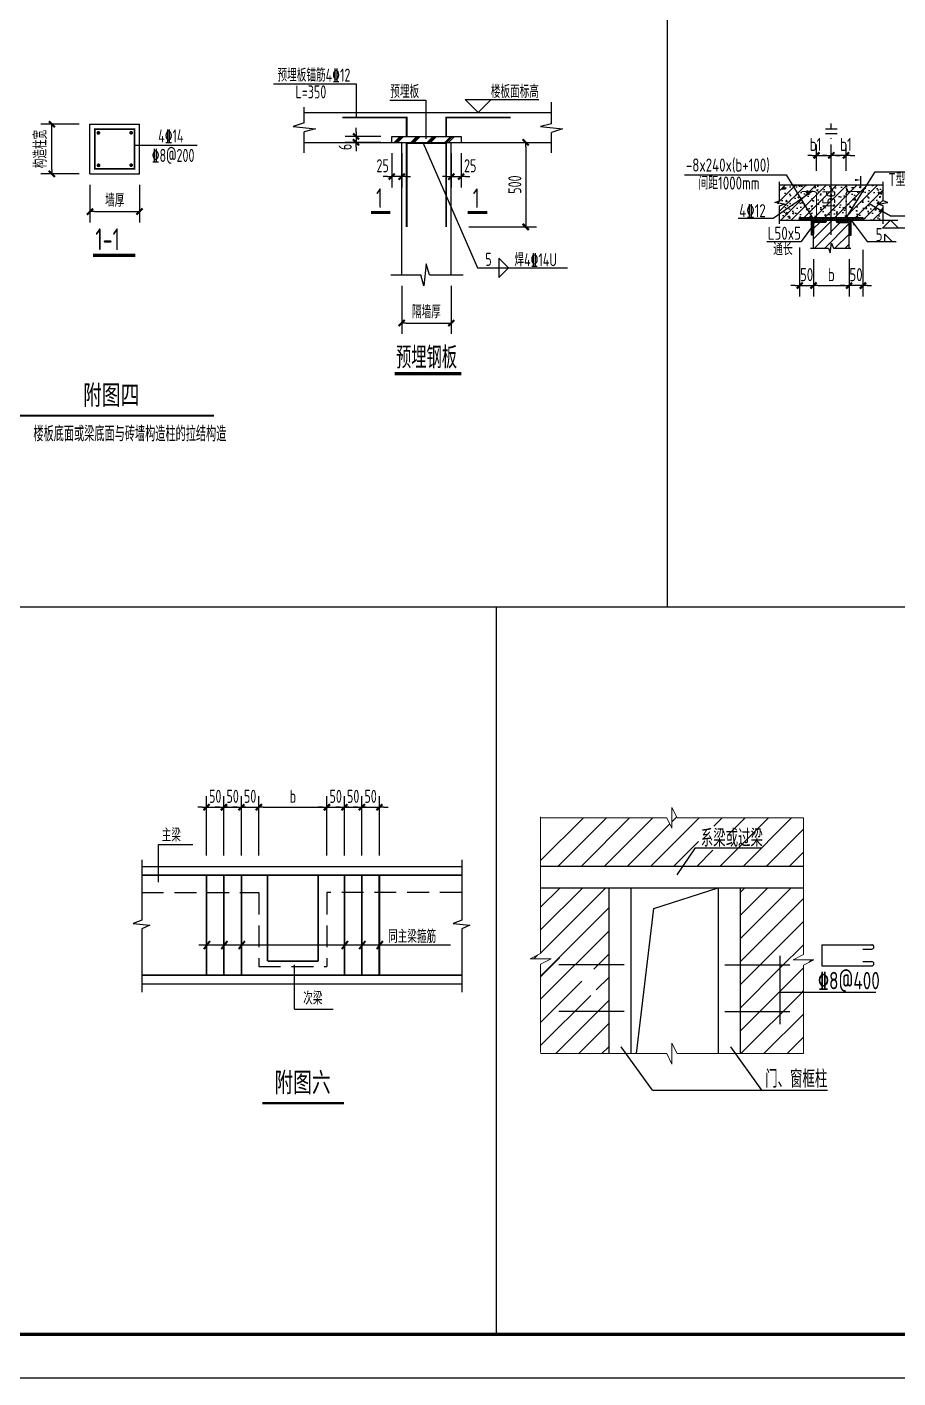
# Model space of a CAD drawing. Extents: x -138012 to 2129925, y -311560 to 0.
# Drawn here: x -47977 to -28015, y -247314 to -216342 of the extents above; entities that cross this region are included whole.
import ezdxf
from ezdxf.enums import TextEntityAlignment as Align

# ---------------------------------------------------------------- set-up
doc = ezdxf.new("R2010")
doc.units = 0
doc.header["$LTSCALE"] = 1000
doc.header["$MEASUREMENT"] = 0
doc.linetypes.add('DASHED', pattern=[0.75, 0.5, -0.25])
doc.linetypes.add('DOTE', pattern=[2.42, 2, -0.2, 0.02, -0.2])
doc.layers.get('0').update_dxf_attribs({"linetype": 'CONTINUOUS'})
doc.layers.get('Defpoints').update_dxf_attribs({"linetype": 'CONTINUOUS'})
for name, color, linetype in [('1', 4, 'CONTINUOUS'), ('BEAM_DE', 7, 'CONTINUOUS'), ('DIM', 3, 'CONTINUOUS'), ('DOTE', 253, 'DOTE'), ('GJ', 4, 'CONTINUOUS'), ('HATCH', 200, 'CONTINUOUS'), ('PUB_DIM', 3, 'CONTINUOUS'), ('PUB_TEXT', 7, 'CONTINUOUS'), ('REIN', 1, 'CONTINUOUS'), ('STEEL', 6, 'CONTINUOUS'), ('TEXT', 7, 'CONTINUOUS'), ('THICK', 6, 'CONTINUOUS'), ('尺寸标注', 7, 'CONTINUOUS'), ('柱', 2, 'CONTINUOUS')]:
    doc.layers.add(name, color=color, linetype=linetype)
doc.layers.add('100', color=253, linetype='CONTINUOUS', lineweight=18)
doc.styles.add('tss', font='tssdeng.shx', dxfattribs={"width": 0.75, "bigfont": 'tssdchn.shx'})
doc.styles.add('TSSD_Dimension', font='tssdeng.shx', dxfattribs={"width": 0.7, "bigfont": 'hztxt.shx'})
doc.styles.add('TSSD_Label', font='Tssdeng.shx', dxfattribs={"width": 0.7, "bigfont": 'hztxt.shx'})
doc.styles.add('TSSD_REIN', font='tssdeng.shx', dxfattribs={"width": 0.7, "bigfont": 'tssdchn.shx'})
doc.styles.add('黑体', font='simhei.ttf')
doc.dimstyles.new('TSSD_100_100', dxfattribs={"dimtxt": 300, "dimasz": 100, "dimexe": 250, "dimexo": 250, "dimgap": 100, "dimtad": 1, "dimdec": 0, "dimzin": 0, "dimdsep": 46, "dimtxsty": 'TSSD_Dimension', "dimblk": '_TSDBK', "dimcen": 0, "dimclrt": 7, "dimadec": 0, "dimazin": 0, "dimtfac": 1, "dimtdec": 0, "dimtix": 1, "dimtmove": 2, "dimatfit": 3, "dimldrblk": '_TSDBK', "dimfxl": 0, "dimtolj": 1, "dimtzin": 0, "dimarcsym": 0})
pattern_1 = [(45, (-110557.02, -247570.4), (-117.3882, 117.3882), [])]
pattern_2 = [(45, (-110557.023, -247570.4), (-6.7378437, 20.2135312), [0, -19.0575])]

# ---------------------------------------------------------------- blocks, each defined once
blk = doc.blocks.new('_TSDBK')
blk.add_line((-1, 0), (0, 0))
at = {"const_width": 0.5}
blk.add_lwpolyline([(-0.7, -0.7), (0.7, 0.7)], dxfattribs=at)
blk = doc.blocks.new('*D409')
at = {"layer": 'Defpoints', "color": 0, "ltscale": 0.3}
for p in [(-29543, -219284), (-29543, -219891), (-29204, -219891)]:
    blk.add_point(p, dxfattribs=at)
at = {"layer": 'DIM', "color": 0, "lineweight": -2, "ltscale": 0.3}
for p, q in [((-29643, -219284), (-29743, -219284)), ((-29543, -219641), (-29543, -219034)), ((-29204, -219284), (-29543, -219284)), ((-29204, -219641), (-29204, -219034)), ((-29104, -219284), (-29004, -219284))]:
    blk.add_line(p, q, dxfattribs=at)
at = {"layer": 'DIM', "color": 0, "lineweight": -2, "ltscale": 0.3, "xscale": 100, "yscale": 100, "zscale": 100}
blk.add_blockref('_TSDBK', (-29543, -219284), dxfattribs=at)
at = {"layer": 'DIM', "color": 0, "lineweight": -2, "ltscale": 0.3, "xscale": 100, "yscale": 100, "zscale": 100, "rotation": 180}
blk.add_blockref('_TSDBK', (-29204, -219284), dxfattribs=at)
at = {"layer": 'DIM', "color": 7, "ltscale": 0.3, "insert": (-29207, -219034), "char_height": 300, "attachment_point": 5, "style": 'tss'}
blk.add_mtext('\\A1;b1', dxfattribs=at)
blk = doc.blocks.new('*D410')
at = {"layer": 'Defpoints', "color": 0, "ltscale": 0.3}
for p in [(-29543, -219284), (-29882, -219891), (-29543, -219891)]:
    blk.add_point(p, dxfattribs=at)
at = {"layer": 'DIM', "color": 0, "lineweight": -2, "ltscale": 0.3}
for p, q in [((-29982, -219284), (-30082, -219284)), ((-29882, -219641), (-29882, -219034)), ((-29882, -219284), (-29543, -219284)), ((-29543, -219641), (-29543, -219034)), ((-29443, -219284), (-29343, -219284))]:
    blk.add_line(p, q, dxfattribs=at)
at = {"layer": 'DIM', "color": 0, "lineweight": -2, "ltscale": 0.3, "xscale": 100, "yscale": 100, "zscale": 100}
blk.add_blockref('_TSDBK', (-29882, -219284), dxfattribs=at)
at = {"layer": 'DIM', "color": 0, "lineweight": -2, "ltscale": 0.3, "xscale": 100, "yscale": 100, "zscale": 100, "rotation": 180}
blk.add_blockref('_TSDBK', (-29543, -219284), dxfattribs=at)
at = {"layer": 'DIM', "color": 7, "ltscale": 0.3, "insert": (-29903, -219034), "char_height": 300, "attachment_point": 5, "style": 'tss'}
blk.add_mtext('\\A1;b1', dxfattribs=at)
blk = doc.blocks.new('*D411')
at = {"layer": 'Defpoints', "color": 0, "ltscale": 0.3}
for p in [(-30268, -221145), (-29950, -221411), (-29950, -222269)]:
    blk.add_point(p, dxfattribs=at)
at = {"layer": 'DIM', "color": 0, "lineweight": -2, "ltscale": 0.3}
for p, q in [((-30268, -221395), (-30268, -222519)), ((-29950, -221661), (-29950, -222519)), ((-30368, -222269), (-30468, -222269)), ((-30268, -222269), (-29950, -222269)), ((-29850, -222269), (-29750, -222269))]:
    blk.add_line(p, q, dxfattribs=at)
at = {"layer": 'DIM', "color": 0, "lineweight": -2, "ltscale": 0.3, "xscale": 100, "yscale": 100, "zscale": 100}
blk.add_blockref('_TSDBK', (-30268, -222269), dxfattribs=at)
at = {"layer": 'DIM', "color": 0, "lineweight": -2, "ltscale": 0.3, "xscale": 100, "yscale": 100, "zscale": 100, "rotation": 180}
blk.add_blockref('_TSDBK', (-29950, -222269), dxfattribs=at)
at = {"layer": 'DIM', "color": 7, "ltscale": 0.3, "insert": (-30109, -222019), "char_height": 300, "attachment_point": 5, "style": 'tss'}
blk.add_mtext('\\A1;50', dxfattribs=at)
blk = doc.blocks.new('*D412')
at = {"layer": 'Defpoints', "color": 0, "ltscale": 0.3}
for p in [(-29950, -221411), (-29136, -221411), (-29136, -222269)]:
    blk.add_point(p, dxfattribs=at)
at = {"layer": 'DIM', "color": 0, "lineweight": -2, "ltscale": 0.3}
for p, q in [((-29950, -221661), (-29950, -222519)), ((-29136, -221661), (-29136, -222519)), ((-29850, -222269), (-29236, -222269))]:
    blk.add_line(p, q, dxfattribs=at)
at = {"layer": 'DIM', "color": 0, "lineweight": -2, "ltscale": 0.3, "xscale": 100, "yscale": 100, "zscale": 100, "rotation": 180}
blk.add_blockref('_TSDBK', (-29950, -222269), dxfattribs=at)
at = {"layer": 'DIM', "color": 0, "lineweight": -2, "ltscale": 0.3, "xscale": 100, "yscale": 100, "zscale": 100}
blk.add_blockref('_TSDBK', (-29136, -222269), dxfattribs=at)
at = {"layer": 'DIM', "color": 7, "ltscale": 0.3, "insert": (-29543, -222019), "char_height": 300, "attachment_point": 5, "style": 'tss'}
blk.add_mtext('\\A1;b', dxfattribs=at)
blk = doc.blocks.new('*D413')
at = {"layer": 'Defpoints', "color": 0, "ltscale": 0.3}
for p in [(-29136, -221411), (-28818, -221197), (-29136, -222269)]:
    blk.add_point(p, dxfattribs=at)
at = {"layer": 'DIM', "color": 0, "lineweight": -2, "ltscale": 0.3}
for p, q in [((-28818, -221447), (-28818, -222519)), ((-29136, -221661), (-29136, -222519)), ((-29236, -222269), (-29336, -222269)), ((-28818, -222269), (-29136, -222269)), ((-28718, -222269), (-28618, -222269))]:
    blk.add_line(p, q, dxfattribs=at)
at = {"layer": 'DIM', "color": 0, "lineweight": -2, "ltscale": 0.3, "xscale": 100, "yscale": 100, "zscale": 100}
blk.add_blockref('_TSDBK', (-29136, -222269), dxfattribs=at)
at = {"layer": 'DIM', "color": 0, "lineweight": -2, "ltscale": 0.3, "xscale": 100, "yscale": 100, "zscale": 100, "rotation": 180}
blk.add_blockref('_TSDBK', (-28818, -222269), dxfattribs=at)
at = {"layer": 'DIM', "color": 7, "ltscale": 0.3, "insert": (-28977, -222019), "char_height": 300, "attachment_point": 5, "style": 'tss'}
blk.add_mtext('\\A1;50', dxfattribs=at)
blk = doc.blocks.new('*D420')
at = {"layer": 'Defpoints', "color": 0, "ltscale": 0.3}
for p in [(-47407, -218571), (-46534, -218571), (-46534, -219707)]:
    blk.add_point(p, dxfattribs=at)
at = {"layer": 'DIM', "color": 0, "lineweight": -2, "ltscale": 0.3}
for p, q in [((-46784, -218571), (-47657, -218571)), ((-47407, -219607), (-47407, -218671)), ((-46784, -219707), (-47657, -219707))]:
    blk.add_line(p, q, dxfattribs=at)
at = {"layer": 'DIM', "color": 0, "lineweight": -2, "ltscale": 0.3, "xscale": 100, "yscale": 100, "zscale": 100}
for p, rotation in [((-47407, -218571), 90), ((-47407, -219707), 270)]:
    blk.add_blockref('_TSDBK', p, dxfattribs=dict(at, rotation=rotation))
at = {"layer": 'DIM', "color": 7, "ltscale": 0.3, "insert": (-47674, -219139), "char_height": 300, "attachment_point": 5, "rotation": 90, "style": 'TSSD_Dimension'}
blk.add_mtext('\\A1;构造柱宽', dxfattribs=at)
blk = doc.blocks.new('*D421')
at = {"layer": 'Defpoints', "color": 0, "ltscale": 0.3}
for p in [(-46534, -219707), (-45399, -219707), (-45399, -220573)]:
    blk.add_point(p, dxfattribs=at)
at = {"layer": 'DIM', "color": 0, "lineweight": -2, "ltscale": 0.3}
for p, q in [((-46534, -219957), (-46534, -220823)), ((-45399, -219957), (-45399, -220823)), ((-46434, -220573), (-45499, -220573))]:
    blk.add_line(p, q, dxfattribs=at)
at = {"layer": 'DIM', "color": 0, "lineweight": -2, "ltscale": 0.3, "xscale": 100, "yscale": 100, "zscale": 100, "rotation": 180}
blk.add_blockref('_TSDBK', (-46534, -220573), dxfattribs=at)
at = {"layer": 'DIM', "color": 0, "lineweight": -2, "ltscale": 0.3, "xscale": 100, "yscale": 100, "zscale": 100}
blk.add_blockref('_TSDBK', (-45399, -220573), dxfattribs=at)
at = {"layer": 'DIM', "color": 7, "ltscale": 0.3, "insert": (-45967, -220314), "char_height": 300, "attachment_point": 5, "style": 'TSSD_Dimension'}
blk.add_mtext('\\A1;墙厚', dxfattribs=at)
blk = doc.blocks.new('*D422')
at = {"layer": 'Defpoints', "color": 0, "ltscale": 0.3}
for p in [(-39617, -218850), (-40435, -218986), (-39617, -218986)]:
    blk.add_point(p, dxfattribs=at)
at = {"layer": 'DIM', "color": 0, "lineweight": -2, "ltscale": 0.3}
for p, q in [((-40435, -218750), (-40435, -218650)), ((-39867, -218850), (-40685, -218850)), ((-40435, -218850), (-40435, -218986)), ((-39867, -218986), (-40685, -218986)), ((-40435, -219086), (-40435, -219186))]:
    blk.add_line(p, q, dxfattribs=at)
at = {"layer": 'DIM', "color": 0, "lineweight": -2, "ltscale": 0.3, "xscale": 100, "yscale": 100, "zscale": 100}
for p, rotation in [((-40435, -218850), 270), ((-40435, -218986), 90)]:
    blk.add_blockref('_TSDBK', p, dxfattribs=dict(at, rotation=rotation))
at = {"layer": 'DIM', "color": 7, "ltscale": 0.3, "insert": (-40685, -219090), "char_height": 300, "attachment_point": 5, "rotation": 90, "style": 'TSSD_Dimension'}
blk.add_mtext('\\A1;6', dxfattribs=at)
blk = doc.blocks.new('*D423')
at = {"layer": 'Defpoints', "color": 0, "ltscale": 0.3}
for p in [(-39617, -218986), (-39390, -218986), (-39617, -219772)]:
    blk.add_point(p, dxfattribs=at)
at = {"layer": 'DIM', "color": 0, "lineweight": -2, "ltscale": 0.3}
for p, q in [((-39617, -219236), (-39617, -220022)), ((-39390, -219236), (-39390, -220022)), ((-39717, -219772), (-39817, -219772)), ((-39390, -219772), (-39617, -219772)), ((-39290, -219772), (-39190, -219772))]:
    blk.add_line(p, q, dxfattribs=at)
at = {"layer": 'DIM', "color": 0, "lineweight": -2, "ltscale": 0.3, "xscale": 100, "yscale": 100, "zscale": 100}
blk.add_blockref('_TSDBK', (-39617, -219772), dxfattribs=at)
at = {"layer": 'DIM', "color": 0, "lineweight": -2, "ltscale": 0.3, "xscale": 100, "yscale": 100, "zscale": 100, "rotation": 180}
blk.add_blockref('_TSDBK', (-39390, -219772), dxfattribs=at)
at = {"layer": 'DIM', "color": 7, "ltscale": 0.3, "insert": (-39826, -219522), "char_height": 300, "attachment_point": 5, "style": 'TSSD_Dimension'}
blk.add_mtext('\\A1;25', dxfattribs=at)
blk = doc.blocks.new('*D424')
at = {"layer": 'Defpoints', "color": 0, "ltscale": 0.3}
for p in [(-38254, -218986), (-38027, -218986), (-38027, -219772)]:
    blk.add_point(p, dxfattribs=at)
at = {"layer": 'DIM', "color": 0, "lineweight": -2, "ltscale": 0.3}
for p, q in [((-38254, -219236), (-38254, -220022)), ((-38027, -219236), (-38027, -220022)), ((-38354, -219772), (-38454, -219772)), ((-38254, -219772), (-38027, -219772)), ((-37927, -219772), (-37827, -219772))]:
    blk.add_line(p, q, dxfattribs=at)
at = {"layer": 'DIM', "color": 0, "lineweight": -2, "ltscale": 0.3, "xscale": 100, "yscale": 100, "zscale": 100}
blk.add_blockref('_TSDBK', (-38254, -219772), dxfattribs=at)
at = {"layer": 'DIM', "color": 0, "lineweight": -2, "ltscale": 0.3, "xscale": 100, "yscale": 100, "zscale": 100, "rotation": 180}
blk.add_blockref('_TSDBK', (-38027, -219772), dxfattribs=at)
at = {"layer": 'DIM', "color": 7, "ltscale": 0.3, "insert": (-37819, -219522), "char_height": 300, "attachment_point": 5, "style": 'TSSD_Dimension'}
blk.add_mtext('\\A1;25', dxfattribs=at)
blk = doc.blocks.new('*D425')
at = {"layer": 'Defpoints', "color": 0, "ltscale": 0.3}
for p in [(-37983, -218986), (-38097, -220924), (-36547, -220924)]:
    blk.add_point(p, dxfattribs=at)
at = {"layer": 'DIM', "color": 0, "lineweight": -2, "ltscale": 0.3}
for p, q in [((-37733, -218986), (-36297, -218986)), ((-36547, -219086), (-36547, -220824)), ((-37847, -220924), (-36297, -220924))]:
    blk.add_line(p, q, dxfattribs=at)
at = {"layer": 'DIM', "color": 0, "lineweight": -2, "ltscale": 0.3, "xscale": 100, "yscale": 100, "zscale": 100}
for p, rotation in [((-36547, -218986), 90), ((-36547, -220924), 270)]:
    blk.add_blockref('_TSDBK', p, dxfattribs=dict(at, rotation=rotation))
at = {"layer": 'DIM', "color": 7, "ltscale": 0.3, "insert": (-36797, -219955), "char_height": 300, "attachment_point": 5, "rotation": 90, "style": 'TSSD_Dimension'}
blk.add_mtext('\\A1;500', dxfattribs=at)
blk = doc.blocks.new('*D426')
at = {"layer": 'Defpoints', "color": 0, "ltscale": 0.3}
for p in [(-39390, -222023), (-38254, -222023), (-38254, -223129)]:
    blk.add_point(p, dxfattribs=at)
at = {"layer": 'DIM', "color": 0, "lineweight": -2, "ltscale": 0.3}
for p, q in [((-39390, -222273), (-39390, -223379)), ((-38254, -222273), (-38254, -223379)), ((-39290, -223129), (-38354, -223129))]:
    blk.add_line(p, q, dxfattribs=at)
at = {"layer": 'DIM', "color": 0, "lineweight": -2, "ltscale": 0.3, "xscale": 100, "yscale": 100, "zscale": 100, "rotation": 180}
blk.add_blockref('_TSDBK', (-39390, -223129), dxfattribs=at)
at = {"layer": 'DIM', "color": 0, "lineweight": -2, "ltscale": 0.3, "xscale": 100, "yscale": 100, "zscale": 100}
blk.add_blockref('_TSDBK', (-38254, -223129), dxfattribs=at)
at = {"layer": 'DIM', "color": 7, "ltscale": 0.3, "insert": (-38822, -222870), "char_height": 300, "attachment_point": 5, "style": 'TSSD_Dimension'}
blk.add_mtext('\\A1;隔墙厚', dxfattribs=at)
blk = doc.blocks.new('*D430')
at = {"layer": 'Defpoints', "color": 0, "ltscale": 0.3}
for p in [(-43464, -234229), (-43864, -235588), (-43464, -235588)]:
    blk.add_point(p, dxfattribs=at)
at = {"layer": 'DIM', "color": 0, "lineweight": -2, "ltscale": 0.3}
for p, q in [((-43864, -235338), (-43864, -233979)), ((-43464, -235338), (-43464, -233979)), ((-43964, -234229), (-44064, -234229)), ((-43864, -234229), (-43464, -234229)), ((-43364, -234229), (-43264, -234229))]:
    blk.add_line(p, q, dxfattribs=at)
at = {"layer": 'DIM', "color": 0, "lineweight": -2, "ltscale": 0.3, "xscale": 100, "yscale": 100, "zscale": 100}
blk.add_blockref('_TSDBK', (-43864, -234229), dxfattribs=at)
at = {"layer": 'DIM', "color": 0, "lineweight": -2, "ltscale": 0.3, "xscale": 100, "yscale": 100, "zscale": 100, "rotation": 180}
blk.add_blockref('_TSDBK', (-43464, -234229), dxfattribs=at)
at = {"layer": 'DIM', "color": 7, "ltscale": 0.3, "insert": (-43664, -233979), "char_height": 300, "attachment_point": 5, "style": 'TSSD_Dimension'}
blk.add_mtext('\\A1;50', dxfattribs=at)
blk = doc.blocks.new('*D431')
at = {"layer": 'Defpoints', "color": 0, "ltscale": 0.3}
for p in [(-43064, -234229), (-43464, -235588), (-43064, -235588)]:
    blk.add_point(p, dxfattribs=at)
at = {"layer": 'DIM', "color": 0, "lineweight": -2, "ltscale": 0.3}
for p, q in [((-43464, -235338), (-43464, -233979)), ((-43064, -235338), (-43064, -233979)), ((-43564, -234229), (-43664, -234229)), ((-43464, -234229), (-43064, -234229)), ((-42964, -234229), (-42864, -234229))]:
    blk.add_line(p, q, dxfattribs=at)
at = {"layer": 'DIM', "color": 0, "lineweight": -2, "ltscale": 0.3, "xscale": 100, "yscale": 100, "zscale": 100}
blk.add_blockref('_TSDBK', (-43464, -234229), dxfattribs=at)
at = {"layer": 'DIM', "color": 0, "lineweight": -2, "ltscale": 0.3, "xscale": 100, "yscale": 100, "zscale": 100, "rotation": 180}
blk.add_blockref('_TSDBK', (-43064, -234229), dxfattribs=at)
at = {"layer": 'DIM', "color": 7, "ltscale": 0.3, "insert": (-43264, -233979), "char_height": 300, "attachment_point": 5, "style": 'TSSD_Dimension'}
blk.add_mtext('\\A1;50', dxfattribs=at)
blk = doc.blocks.new('*D432')
at = {"layer": 'Defpoints', "color": 0, "ltscale": 0.3}
for p in [(-42664, -234229), (-43064, -235588), (-42664, -235588)]:
    blk.add_point(p, dxfattribs=at)
at = {"layer": 'DIM', "color": 0, "lineweight": -2, "ltscale": 0.3}
for p, q in [((-43064, -235338), (-43064, -233979)), ((-42664, -235338), (-42664, -233979)), ((-43164, -234229), (-43264, -234229)), ((-43064, -234229), (-42664, -234229)), ((-42564, -234229), (-42464, -234229))]:
    blk.add_line(p, q, dxfattribs=at)
at = {"layer": 'DIM', "color": 0, "lineweight": -2, "ltscale": 0.3, "xscale": 100, "yscale": 100, "zscale": 100}
blk.add_blockref('_TSDBK', (-43064, -234229), dxfattribs=at)
at = {"layer": 'DIM', "color": 0, "lineweight": -2, "ltscale": 0.3, "xscale": 100, "yscale": 100, "zscale": 100, "rotation": 180}
blk.add_blockref('_TSDBK', (-42664, -234229), dxfattribs=at)
at = {"layer": 'DIM', "color": 7, "ltscale": 0.3, "insert": (-42864, -233979), "char_height": 300, "attachment_point": 5, "style": 'TSSD_Dimension'}
blk.add_mtext('\\A1;50', dxfattribs=at)
blk = doc.blocks.new('*D433')
at = {"layer": 'Defpoints', "color": 0, "ltscale": 0.3}
for p in [(-41102, -234229), (-42664, -235588), (-41102, -235588)]:
    blk.add_point(p, dxfattribs=at)
at = {"layer": 'DIM', "color": 0, "lineweight": -2, "ltscale": 0.3}
for p, q in [((-42664, -235338), (-42664, -233979)), ((-41102, -235338), (-41102, -233979)), ((-42564, -234229), (-41202, -234229))]:
    blk.add_line(p, q, dxfattribs=at)
at = {"layer": 'DIM', "color": 0, "lineweight": -2, "ltscale": 0.3, "xscale": 100, "yscale": 100, "zscale": 100, "rotation": 180}
blk.add_blockref('_TSDBK', (-42664, -234229), dxfattribs=at)
at = {"layer": 'DIM', "color": 0, "lineweight": -2, "ltscale": 0.3, "xscale": 100, "yscale": 100, "zscale": 100}
blk.add_blockref('_TSDBK', (-41102, -234229), dxfattribs=at)
at = {"layer": 'DIM', "color": 7, "ltscale": 0.3, "insert": (-41883, -233979), "char_height": 300, "attachment_point": 5, "style": 'TSSD_Dimension'}
blk.add_mtext('\\A1;b', dxfattribs=at)
blk = doc.blocks.new('*D434')
at = {"layer": 'Defpoints', "color": 0, "ltscale": 0.3}
for p in [(-40702, -234229), (-41102, -235588), (-40702, -235588)]:
    blk.add_point(p, dxfattribs=at)
at = {"layer": 'DIM', "color": 0, "lineweight": -2, "ltscale": 0.3}
for p, q in [((-41102, -235338), (-41102, -233979)), ((-40702, -235338), (-40702, -233979)), ((-41202, -234229), (-41302, -234229)), ((-41102, -234229), (-40702, -234229)), ((-40602, -234229), (-40502, -234229))]:
    blk.add_line(p, q, dxfattribs=at)
at = {"layer": 'DIM', "color": 0, "lineweight": -2, "ltscale": 0.3, "xscale": 100, "yscale": 100, "zscale": 100}
blk.add_blockref('_TSDBK', (-41102, -234229), dxfattribs=at)
at = {"layer": 'DIM', "color": 0, "lineweight": -2, "ltscale": 0.3, "xscale": 100, "yscale": 100, "zscale": 100, "rotation": 180}
blk.add_blockref('_TSDBK', (-40702, -234229), dxfattribs=at)
at = {"layer": 'DIM', "color": 7, "ltscale": 0.3, "insert": (-40902, -233979), "char_height": 300, "attachment_point": 5, "style": 'TSSD_Dimension'}
blk.add_mtext('\\A1;50', dxfattribs=at)
blk = doc.blocks.new('*D435')
at = {"layer": 'Defpoints', "color": 0, "ltscale": 0.3}
for p in [(-40302, -234229), (-40702, -235588), (-40302, -235588)]:
    blk.add_point(p, dxfattribs=at)
at = {"layer": 'DIM', "color": 0, "lineweight": -2, "ltscale": 0.3}
for p, q in [((-40702, -235338), (-40702, -233979)), ((-40302, -235338), (-40302, -233979)), ((-40802, -234229), (-40902, -234229)), ((-40702, -234229), (-40302, -234229)), ((-40202, -234229), (-40102, -234229))]:
    blk.add_line(p, q, dxfattribs=at)
at = {"layer": 'DIM', "color": 0, "lineweight": -2, "ltscale": 0.3, "xscale": 100, "yscale": 100, "zscale": 100}
blk.add_blockref('_TSDBK', (-40702, -234229), dxfattribs=at)
at = {"layer": 'DIM', "color": 0, "lineweight": -2, "ltscale": 0.3, "xscale": 100, "yscale": 100, "zscale": 100, "rotation": 180}
blk.add_blockref('_TSDBK', (-40302, -234229), dxfattribs=at)
at = {"layer": 'DIM', "color": 7, "ltscale": 0.3, "insert": (-40502, -233979), "char_height": 300, "attachment_point": 5, "style": 'TSSD_Dimension'}
blk.add_mtext('\\A1;50', dxfattribs=at)
blk = doc.blocks.new('*D436')
at = {"layer": 'Defpoints', "color": 0, "ltscale": 0.3}
for p in [(-39902, -234229), (-40302, -235588), (-39902, -235588)]:
    blk.add_point(p, dxfattribs=at)
at = {"layer": 'DIM', "color": 0, "lineweight": -2, "ltscale": 0.3}
for p, q in [((-40302, -235338), (-40302, -233979)), ((-39902, -235338), (-39902, -233979)), ((-40402, -234229), (-40502, -234229)), ((-40302, -234229), (-39902, -234229)), ((-39802, -234229), (-39702, -234229))]:
    blk.add_line(p, q, dxfattribs=at)
at = {"layer": 'DIM', "color": 0, "lineweight": -2, "ltscale": 0.3, "xscale": 100, "yscale": 100, "zscale": 100}
blk.add_blockref('_TSDBK', (-40302, -234229), dxfattribs=at)
at = {"layer": 'DIM', "color": 0, "lineweight": -2, "ltscale": 0.3, "xscale": 100, "yscale": 100, "zscale": 100, "rotation": 180}
blk.add_blockref('_TSDBK', (-39902, -234229), dxfattribs=at)
at = {"layer": 'DIM', "color": 7, "ltscale": 0.3, "insert": (-40102, -233979), "char_height": 300, "attachment_point": 5, "style": 'TSSD_Dimension'}
blk.add_mtext('\\A1;50', dxfattribs=at)

msp = doc.modelspace()

# ---------------------------------------------------------------- hatches: boundary and pattern name
at = {"layer": 'HATCH'}
h = msp.add_hatch(dxfattribs=at)
h.set_pattern_fill('ANSI31', color=256, scale=1328.096, style=0)
h.set_pattern_definition(pattern_1)
h.paths.add_polyline_path([(-28817.972, -220705.249), (-28817.972, -220773.009), (-28357.204, -220773.009), (-28357.204, -220442.961), (-28465.78, -220400.134), (-28246.991, -220368.669), (-28357.204, -220330.027), (-28357.204, -219959.889), (-29415.157, -219959.889), (-29415.157, -220705.249)])
h.paths.add_polyline_path([(-29415.157, -220705.249), (-29415.157, -219959.889), (-30728.804, -219959.889), (-30728.804, -220330.027), (-30839.017, -220368.669), (-30620.229, -220400.134), (-30728.804, -220442.961), (-30728.804, -220773.009), (-30268.036, -220773.009), (-30268.036, -220705.249)])
h.paths.add_polyline_path([(-29425.4, -220471.573), (-29425.4, -220096.473), (-29679.5, -220096.473), (-29679.5, -220471.573)], flags=24)
h = msp.add_hatch(dxfattribs=at)
h.set_pattern_fill('AR-CONC', color=256, scale=50.82, style=0)
h.set_pattern_definition([(50, (-110557.02, -247570.4), (364.5116, -31.8906), [38.115, -419.265]), (355, (-110557.02, -247570.4), (-70.5134, 382.264), [30.492, -335.412]), (100.4514, (-110526.65, -247573.06), (293.9985, 350.3732), [32.3928, -356.3204]), (46.1842, (-110557.02, -247468.76), (542.372, -84.1168), [57.1725, -628.8975]), (96.6356, (-110511.8, -247475.77), (474.9956, 495.0467), [48.589, -534.4805]), (351.1842, (-110557, -247468.76), (474.9952, 495.047), [45.738, -503.118]), (21, (-110506.2, -247494.17), (303.3482, -204.6109), [38.115, -419.265]), (326, (-110506.2, -247494.17), (123.6529, 368.5213), [30.492, -335.412]), (71.4514, (-110480.92, -247511.22), (427.0011, 163.91), [32.3928, -356.3204]), (37.5, (-110557.02, -247570.4), (6.17964, 169.17666), [0, -331.3464, 0, -340.494, 0, -336.6825]), (7.5, (-110557.02, -247570.4), (133.69194, 200.44003), [0, -194.1324, 0, -323.7234, 0, -128.3205]), (327.5, (-110670.35, -247570.4), (271.28856, -11.46239), [0, -127.05, 0, -396.396, 0, -525.987]), (317.5, (-110721.17, -247570.4), (296.3752, 50.87335), [0, -165.165, 0, -263.2476, 0, -373.527])])
h.paths.add_polyline_path([(-29415.157, -219959.889), (-29415.157, -220705.249), (-28817.972, -220705.249), (-28817.972, -220773.009), (-28357.204, -220773.009), (-28357.204, -220442.961), (-28465.78, -220400.134), (-28246.991, -220368.669), (-28357.204, -220330.027), (-28357.204, -219959.889)])
h.paths.add_polyline_path([(-30620.229, -220400.134), (-30728.804, -220442.961), (-30728.804, -220773.009), (-30268.036, -220773.009), (-30268.036, -220705.249), (-29415.157, -220705.249), (-29415.157, -219959.889), (-30728.804, -219959.889), (-30728.804, -220330.027), (-30839.017, -220368.669)])
h.paths.add_polyline_path([(-29425.4, -220471.573), (-29425.4, -220096.473), (-29679.5, -220096.473), (-29679.5, -220471.573)], flags=24)
h = msp.add_hatch(dxfattribs=at)
h.set_pattern_fill('DOTS', color=256, scale=304.92, angle=45, style=0)
h.set_pattern_definition(pattern_2)
h.paths.add_polyline_path([(-30268.036, -220773.009), (-30268.036, -220705.249), (-28817.972, -220705.249), (-28817.972, -220773.009)])
h = msp.add_hatch(dxfattribs=at)
h.set_pattern_fill('DOTS', color=256, scale=304.92, angle=45, style=0)
h.set_pattern_definition(pattern_2)
edge = h.paths.add_edge_path()
edge.add_arc((-29976.668, -221084.705), 27.104, -90, 0, ccw=False)
edge.add_line((-29976.668, -221111.809), (-29996.996, -221111.809))
edge.add_line((-29996.996, -221111.809), (-29996.996, -220773.009))
edge.add_line((-29996.996, -220773.009), (-29658.196, -220773.009))
edge.add_line((-29658.196, -220773.009), (-29658.196, -220793.337))
edge.add_arc((-29685.3, -220793.337), 27.104, -90, 0, ccw=False)
edge.add_line((-29685.3, -220820.441), (-29902.132, -220820.441))
edge.add_arc((-29902.132, -220867.873), 47.432, 90, 180)
edge.add_line((-29949.564, -220867.873), (-29949.564, -221084.705))
h = msp.add_hatch(dxfattribs=at)
h.set_pattern_fill('ANSI31', color=256, scale=1328.096, style=0)
h.set_pattern_definition(pattern_1)
h.paths.add_polyline_path([(-29136.444, -220867.873, 0.414213562), (-29183.876, -220820.441), (-29400.708, -220820.441, -0.414213562), (-29427.812, -220793.337), (-29427.812, -220773.009), (-29658.196, -220773.009), (-29658.196, -220793.337, -0.414213562), (-29685.3, -220820.441), (-29902.132, -220820.441, 0.414213562), (-29949.564, -220867.873), (-29949.564, -221084.705), (-29949.564, -221411.054), (-29609.081, -221411.054), (-29566.254, -221519.629), (-29534.79, -221300.841), (-29496.147, -221411.054), (-29136.444, -221411.054)])
h = msp.add_hatch(dxfattribs=at)
h.set_pattern_fill('DOTS', color=256, scale=304.92, angle=45, style=0)
h.set_pattern_definition(pattern_2)
edge = h.paths.add_edge_path()
edge.add_arc((-29109.34, -221084.705), 27.104, 180, 270)
edge.add_line((-29109.34, -221111.809), (-29089.012, -221111.809))
edge.add_line((-29089.012, -221111.809), (-29089.012, -220773.009))
edge.add_line((-29089.012, -220773.009), (-29427.812, -220773.009))
edge.add_line((-29427.812, -220773.009), (-29427.812, -220793.337))
edge.add_arc((-29400.708, -220793.337), 27.104, 180, 270)
edge.add_line((-29400.708, -220820.441), (-29183.876, -220820.441))
edge.add_arc((-29183.876, -220867.873), 47.432, 0, 90, ccw=False)
edge.add_line((-29136.444, -220867.873), (-29136.444, -221084.705))

# ---------------------------------------------------------------- linework, layer by layer
at = {"linetype": 'ByBlock'}
for p, q in [((-33293.93, -229636.166), (-33293.93, -197450.049)), ((-58063.781, -229636.166), (-6756.892, -229636.166))]:
    msp.add_line(p, q, dxfattribs=at)
at = {"ltscale": 99}
for p, q in [((-40426.367, -217650.601), (-42327.865, -217650.601)), ((-40426.367, -218408.92), (-40426.367, -217650.601)), ((-39661.395, -218022.55), (-38838.689, -218022.55)), ((-38838.689, -218022.55), (-38838.689, -218907.214)), ((-37938.547, -218004.741), (-36244.226, -218004.741)), ((-37638.547, -218304.741), (-37938.547, -218004.741)), ((-37638.547, -218304.741), (-37338.547, -218004.741)), ((-41623.019, -218541.607), (-41623.019, -218181.634)), ((-35959.229, -218558.371), (-35959.229, -218066.634)), ((-41623.019, -218541.607), (-41873.811, -218618.827)), ((-41873.811, -218618.827), (-41367.293, -218676.347)), ((-35959.229, -218558.371), (-36210.021, -218618.827)), ((-36210.021, -218618.827), (-35703.503, -218676.347)), ((-41367.293, -218676.347), (-41623.019, -218744.767)), ((-41623.019, -219228.539), (-41623.019, -218744.767)), ((-35703.503, -218676.347), (-35959.229, -218761.531)), ((-35959.229, -219228.539), (-35959.229, -218761.531)), ((-45530.48, -219052.724), (-44078.839, -219052.724)), ((-38898.162, -219002.881), (-37653.036, -221864.738)), ((-36944.185, -221864.738), (-37165.541, -221643.532)), ((-37165.541, -221643.532), (-37165.541, -222085.945)), ((-37653.036, -221864.738), (-35585.547, -221864.738)), ((-36944.185, -221864.738), (-37165.541, -222085.945))]:
    msp.add_line(p, q, dxfattribs=at)
msp.add_lwpolyline([(-60563.781, -247314.32), (23536.219, -247314.32), (23536.219, -187914.32), (-60563.781, -187914.32)], close=True)
at = {"const_width": 80}
msp.add_lwpolyline([(-58063.781, -246314.32), (22536.219, -246314.32), (22536.219, -188914.32), (-58063.781, -188914.32)], close=True, dxfattribs=at)
at = {"ltscale": 0.001, "const_width": 80}
for points in [[(-46462.372, -221577.033), (-45492.372, -221577.033)], [(-39547.547, -224288.55), (-38023.547, -224288.55)]]:
    msp.add_lwpolyline(points, dxfattribs=at)
at = {"layer": '1', "color": 8}
for p, q in [((-36204.973, -235450.752), (-35226.004, -234471.783)), ((-35801.527, -235577.636), (-34695.674, -234471.783)), ((-35271.197, -235577.636), (-34165.344, -234471.783)), ((-34740.867, -235577.636), (-33635.014, -234471.783)), ((-34210.537, -235577.636), (-33245.286, -234612.385)), ((-33680.206, -235577.636), (-32574.354, -234471.783)), ((-32231.722, -234659.481), (-32044.024, -234471.783)), ((-32089.216, -235577.636), (-30983.363, -234471.783)), ((-31899.264, -234857.353), (-31513.694, -234471.783)), ((-31558.886, -235577.636), (-30453.033, -234471.783)), ((-31028.556, -235577.636), (-30179.487, -234728.566)), ((-33149.876, -235577.636), (-32589.973, -235017.732)), ((-32619.546, -235577.636), (-32258.872, -235216.961)), ((-30498.226, -235577.636), (-30179.487, -235258.896)), ((-36204.973, -236523.981), (-35756.334, -236075.342)), ((-36204.973, -237041.742), (-35238.573, -236075.342)), ((-36204.973, -237572.072), (-34708.243, -236075.342)), ((-31633.127, -236182.207), (-31526.262, -236075.342)), ((-31633.127, -236712.537), (-30995.932, -236075.342)), ((-31633.127, -237242.867), (-30465.602, -236075.342)), ((-31633.127, -237773.197), (-30179.487, -236319.556)), ((-36204.973, -238102.402), (-34641.127, -236538.557)), ((-31172.942, -237843.342), (-30179.487, -236849.887)), ((-36204.973, -238632.732), (-34641.127, -237068.887)), ((-30720.127, -237920.858), (-30179.487, -237380.217)), ((-36204.973, -238114.971), (-35768.903, -237678.901)), ((-34986.731, -237944.82), (-34641.127, -237599.217)), ((-31633.127, -238303.527), (-31172.942, -237843.342)), ((-30056.297, -237787.357), (-29997.892, -237728.952)), ((-35454.749, -237903.419), (-35454.518, -237903.188)), ((-34929.016, -238417.436), (-34641.127, -238129.547)), ((-31633.127, -238833.858), (-30720.127, -237920.858)), ((-30720.127, -238451.188), (-30179.487, -237910.547)), ((-36204.973, -239163.062), (-35262.35, -238220.439)), ((-31616.936, -239878.326), (-30213.136, -238474.527)), ((-31184.282, -238915.342), (-30720.127, -238451.188)), ((-30213.136, -238474.527), (-30179.487, -238440.877)), ((-36204.973, -239693.392), (-35056.401, -238544.82)), ((-35859.576, -239878.326), (-34641.127, -238659.877)), ((-31633.127, -239364.188), (-31184.282, -238915.342)), ((-31086.606, -239878.326), (-30179.487, -238971.207)), ((-35329.246, -239878.326), (-34641.127, -239190.207)), ((-34798.916, -239878.326), (-34641.127, -239720.537)), ((-30556.276, -239878.326), (-30179.487, -239501.537))]:
    msp.add_line(p, q, dxfattribs=at)
at = {"layer": '100'}
for p, q in [((-36204.973, -237585.066), (-36204.973, -234447.897)), ((-33195.586, -234711.783), (-33195.586, -234231.783)), ((-33195.586, -234231.783), (-33075.586, -234471.783)), ((-33195.586, -234562.685), (-33085.286, -234452.385)), ((-36204.973, -234471.783), (-33315.586, -234471.783)), ((-33315.586, -234471.783), (-33195.586, -234711.783)), ((-33075.586, -234471.783), (-30179.487, -234471.783)), ((-30179.487, -237608.952), (-30179.487, -234471.783)), ((-36444.973, -237705.066), (-36204.973, -237585.066)), ((-35964.973, -237705.066), (-36444.973, -237705.066)), ((-36361.853, -237705.066), (-36278.733, -237621.945)), ((-36204.973, -237825.066), (-35964.973, -237705.066)), ((-36204.973, -239854.44), (-36204.973, -237825.066)), ((-30419.487, -237728.952), (-30179.487, -237608.952)), ((-29939.487, -237728.952), (-30419.487, -237728.952)), ((-30179.487, -237848.952), (-29939.487, -237728.952)), ((-30179.487, -239878.326), (-30179.487, -237848.952)), ((-33195.586, -240118.326), (-33195.586, -239638.326)), ((-33195.586, -239638.326), (-33075.586, -239878.326)), ((-36204.973, -239878.326), (-33315.586, -239878.326)), ((-33315.586, -239878.326), (-33195.586, -240118.326)), ((-33075.586, -239878.326), (-30179.487, -239878.326))]:
    msp.add_line(p, q, dxfattribs=at)
at = {"layer": 'BEAM_DE'}
for p, q in [((-41623.019, -218304.741), (-35959.229, -218304.741)), ((-46534.368, -219706.865), (-46534.368, -218571.212)), ((-46534.368, -218571.212), (-45398.715, -218571.212)), ((-45398.715, -219706.865), (-45398.715, -218571.212)), ((-41623.019, -218986.133), (-39390.06, -218986.133)), ((-39390.06, -222022.898), (-39390.06, -218986.133)), ((-38254.406, -218986.133), (-35959.229, -218986.133)), ((-38254.406, -222022.898), (-38254.406, -218986.133)), ((-46534.368, -219706.865), (-45398.715, -219706.865)), ((-30728.804, -219959.889), (-28357.204, -219959.889)), ((-30728.804, -220773.009), (-28357.204, -220773.009)), ((-29949.564, -221411.054), (-29949.564, -220867.873)), ((-29136.444, -221411.054), (-29136.444, -220867.873)), ((-45345.815, -235587.748), (-42663.815, -235587.748)), ((-42663.815, -235587.748), (-41101.815, -235587.748)), ((-41101.815, -235587.748), (-38012.815, -235587.748)), ((-45345.815, -238279.401), (-38012.815, -238279.401))]:
    msp.add_line(p, q, dxfattribs=at)
at = {"layer": 'BEAM_DE', "linetype": 'DASHED'}
for p, q in [((-45345.815, -236187.748), (-42663.815, -236187.748)), ((-42663.815, -236187.748), (-42663.815, -237883.362)), ((-38012.815, -236187.748), (-41101.815, -236187.748)), ((-41101.815, -236187.748), (-41101.815, -237883.362)), ((-42663.815, -237883.362), (-41101.815, -237883.362))]:
    msp.add_line(p, q, dxfattribs=at)
at = {"layer": 'DIM', "ltscale": 0.3}
msp.add_line((-28865.404, -220039.231), (-28865.404, -219761.007), dxfattribs=at)
msp.add_lwpolyline([(-29000.924, -219848.159, 50.82, 0, 0), (-28865.404, -219848.159, 0, 0, 0), (-29347.397, -219848.159, 0, 0, 0.414213562), (-29415.157, -219915.919, 0, 0, 0), (-29415.157, -220705.249, 0, 50.82, 0), (-29415.157, -220569.729, 0, 0, 0)], format="xyseb", dxfattribs=at)
at = {"layer": 'DOTE', "color": 8}
msp.add_line((-29543.004, -221107.899), (-29543.004, -218550.378), dxfattribs=at)
at = {"layer": 'GJ'}
for p, q in [((-29761.877, -237380.519), (-28615.668, -237380.519)), ((-29761.877, -237380.519), (-29761.877, -237867.519)), ((-28817.668, -237480.519), (-28615.668, -237480.519)), ((-34288.127, -237843.342), (-35784.127, -237843.342)), ((-31986.127, -237843.342), (-30490.127, -237843.342)), ((-29761.877, -237867.519), (-28615.668, -237867.519)), ((-28817.668, -237767.519), (-28615.668, -237767.519)), ((-34288.127, -238915.342), (-35784.127, -238915.342)), ((-31986.127, -238915.342), (-30490.127, -238915.342))]:
    msp.add_line(p, q, dxfattribs=at)
for centre in [(-28615.668, -237430.519), (-28615.668, -237817.519)]:
    msp.add_arc(centre, 50, 270, 90, dxfattribs=at)
at = {"layer": 'PUB_DIM'}
for p, q in [((-32659.368, -235157.147), (-33083.89, -235776.822)), ((-32659.368, -235157.147), (-31147.313, -235157.147)), ((-33612.127, -236548.294), (-32133.127, -236075.342)), ((-34008.559, -239878.326), (-33612.127, -236548.294)), ((-30720.127, -237638.276), (-30720.127, -239203.615)), ((-28525.139, -238474.527), (-30720.127, -238474.527)), ((-33639.284, -240715.472), (-34357.127, -239720.554)), ((-31131.284, -240715.472), (-31849.127, -239720.554)), ((-33639.284, -240715.472), (-29628.323, -240715.472))]:
    msp.add_line(p, q, dxfattribs=at)
at = {"layer": 'REIN', "const_width": 40}
msp.add_lwpolyline([(-46420.803, -219593.3), (-46420.803, -218684.777), (-45512.28, -218684.777), (-45512.28, -219593.3)], close=True, dxfattribs=at)
for points in [[(-40752.844, -218418.306), (-39276.494, -218418.306), (-39276.494, -218849.854)], [(-36891.621, -218418.306), (-38367.971, -218418.306), (-38367.971, -218849.854)], [(-39276.494, -218986.133), (-39276.494, -220924.089)], [(-38367.971, -218986.133), (-38367.971, -220924.089)], [(-39272.029, -219006.912), (-38367.971, -219006.912)], [(-45345.815, -235787.748), (-38012.815, -235787.748)], [(-43863.815, -235787.748), (-43863.815, -238079.401)], [(-43463.815, -235787.748), (-43463.815, -238079.401)], [(-43063.815, -235787.748), (-43063.815, -238079.401)], [(-42463.815, -235787.748), (-42463.815, -237757.748)], [(-42463.815, -235787.748), (-41301.815, -235787.748)], [(-41301.815, -235787.748), (-41301.815, -237757.748)], [(-40701.815, -235787.748), (-40701.815, -238079.401)], [(-40301.815, -235787.748), (-40301.815, -238079.401)], [(-39901.815, -235787.748), (-39901.815, -238079.401)], [(-42463.815, -237757.748), (-41301.815, -237757.748)], [(-45345.815, -238079.401), (-38012.815, -238079.401)]]:
    msp.add_lwpolyline(points, dxfattribs=at)
for points in [[(-46364.253, -218769.265, 1), (-46318.826, -218769.265, 1)], [(-45613.041, -218765.492, 1), (-45567.615, -218765.492, 1)], [(-46360.478, -219512.424, 1), (-46315.051, -219512.424, 1)], [(-45613.041, -219508.652, 1), (-45567.615, -219508.652, 1)]]:
    msp.add_lwpolyline(points, format="xyb", close=True, dxfattribs=at)
at = {"layer": 'STEEL'}
for p, q in [((-39617.19, -218986.133), (-39617.19, -218849.854)), ((-39617.19, -218849.854), (-38027.275, -218849.854)), ((-39564.904, -218986.133), (-39426.183, -218849.854)), ((-39526.927, -218986.133), (-39388.205, -218849.854)), ((-39483.878, -218986.133), (-39345.797, -218850.483)), ((-39182.51, -218986.133), (-39043.788, -218849.854)), ((-39144.533, -218986.133), (-39005.811, -218849.854)), ((-39101.484, -218986.133), (-38963.402, -218850.483)), ((-38807.547, -218986.133), (-38668.825, -218849.854)), ((-38769.57, -218986.133), (-38630.848, -218849.854)), ((-38726.521, -218986.133), (-38588.439, -218850.483)), ((-38401.558, -218986.133), (-38262.836, -218849.854)), ((-38363.581, -218986.133), (-38224.859, -218849.854)), ((-38320.532, -218986.133), (-38182.45, -218850.483)), ((-39617.19, -218986.133), (-38027.275, -218986.133))]:
    msp.add_line(p, q, dxfattribs=at)
at = {"layer": 'STEEL', "ltscale": 0.001}
msp.add_line((-38027.275, -218849.854), (-38027.275, -218986.133), dxfattribs=at)
at = {"layer": 'STEEL', "const_width": 23.716}
for points in [[(-30220.604, -220116.09), (-29929.236, -220116.09, -0.414213562), (-29881.804, -220163.522), (-29881.804, -220705.249)], [(-29204.204, -220705.249), (-29204.204, -220163.522, -0.414213562), (-29156.772, -220116.09), (-28865.404, -220116.09)]]:
    msp.add_lwpolyline(points, format="xyb", dxfattribs=at)
at = {"layer": 'STEEL'}
msp.add_lwpolyline([(-30268.036, -220773.009), (-30268.036, -220705.249), (-28817.972, -220705.249), (-28817.972, -220773.009)], close=True, dxfattribs=at)
for points in [[(-29949.564, -221084.705, -0.414213562), (-29976.668, -221111.809), (-29996.996, -221111.809), (-29996.996, -220773.009), (-29658.196, -220773.009), (-29658.196, -220793.337, -0.414213562), (-29685.3, -220820.441), (-29902.132, -220820.441, 0.414213562), (-29949.564, -220867.873)], [(-29136.444, -221084.705, 0.414213562), (-29109.34, -221111.809), (-29089.012, -221111.809), (-29089.012, -220773.009), (-29427.812, -220773.009), (-29427.812, -220793.337, 0.414213562), (-29400.708, -220820.441), (-29183.876, -220820.441, -0.414213562), (-29136.444, -220867.873)]]:
    msp.add_lwpolyline(points, format="xyb", close=True, dxfattribs=at)
for p in [(-39617.19, -218986.133), (-39617.19, -218986.133), (-39390.06, -218986.133)]:
    msp.add_point(p, dxfattribs=at)
at = {"layer": 'TEXT', "ltscale": 99}
for p, q in [((-29678.524, -218679.423), (-29407.484, -218679.423)), ((-29678.524, -218781.063), (-29407.484, -218781.063)), ((-32903.734, -219731.586), (-30581.018, -219731.586)), ((-30581.018, -219731.586), (-29967.893, -220729.746)), ((-29192.346, -220705.249), (-28533.566, -219664.586)), ((-28533.566, -219664.586), (-26823.114, -219664.586)), ((-29973.962, -220103.727), (-30873.269, -220732.736)), ((-28673.085, -220389.368), (-28186.415, -220670.347)), ((-30873.269, -220732.736), (-31676.076, -220732.736)), ((-28357.204, -220773.009), (-28018.404, -220773.009)), ((-28186.415, -220670.347), (-27335.401, -220670.347)), ((-29973.479, -220910.749), (-30230.651, -221256.97)), ((-31019.969, -221256.97), (-30230.651, -221256.97)), ((-28721.462, -221256.97), (-28054.54, -221256.97)), ((-39639.308, -222022.74), (-38954.235, -222022.74)), ((-38885.814, -222278.466), (-38954.235, -222022.74)), ((-38828.294, -221771.948), (-38885.814, -222278.466)), ((-38751.075, -222022.74), (-38828.294, -221771.948)), ((-38751.075, -222022.74), (-37980.952, -222022.74)), ((-44959.936, -235087.265), (-44173.485, -235087.265)), ((-44959.936, -235950.473), (-44959.936, -235087.265)), ((-44035.742, -237386.244), (-38273.737, -237386.244)), ((-41849.075, -238861.401), (-41849.075, -237843.765)), ((-41849.075, -238861.401), (-40963.524, -238861.401))]:
    msp.add_line(p, q, dxfattribs=at)
at = {"layer": 'TEXT'}
msp.add_line((-29089.012, -220773.009), (-28721.462, -221256.97), dxfattribs=at)
at = {"layer": 'TEXT', "ltscale": 99}
for points in [[(-30728.804, -220854.582), (-30728.804, -220442.961), (-30620.229, -220400.134), (-30839.017, -220368.669), (-30728.804, -220330.027), (-30728.804, -219892.648)], [(-28357.204, -220854.582), (-28357.204, -220442.961), (-28465.78, -220400.134), (-28246.991, -220368.669), (-28357.204, -220330.027), (-28357.204, -219892.648)], [(-27328.133, -220955.08), (-28369.876, -220955.08), (-28187.804, -220773.009), (-28005.733, -220955.08)], [(-28318.752, -221256.97), (-28318.752, -221087.57), (-28149.352, -221256.97)], [(-45345.815, -235434.614), (-45345.815, -236815.297), (-45541.51, -236895.603), (-45161.376, -236932.18), (-45345.815, -237015.297), (-45345.815, -238467.986)], [(-38012.815, -235434.614), (-38012.815, -236815.297), (-38208.51, -236895.603), (-37828.376, -236932.18), (-38012.815, -237015.297), (-38012.815, -238467.986)]]:
    msp.add_lwpolyline(points, dxfattribs=at)
for points, const_width in [([(-39647.419, -220593.738), (-40095.165, -220593.738)], 68.139), ([(-37428.95, -220593.738), (-37876.695, -220593.738)], 68.139), ([(-43783.205, -237295.503), (-43925.015, -237482.68)], 45), ([(-43383.205, -237295.503), (-43525.015, -237482.68)], 45), ([(-42983.205, -237295.503), (-43125.015, -237482.68)], 45), ([(-40621.205, -237295.503), (-40763.015, -237482.68)], 45), ([(-40221.205, -237295.503), (-40363.015, -237482.68)], 45), ([(-39821.205, -237295.503), (-39963.015, -237482.68)], 45)]:
    msp.add_lwpolyline(points, dxfattribs=dict(at, const_width=const_width))
msp.add_lwpolyline([(-29192.346, -220705.249, 0, 50.82, 0), (-29116.403, -220593.006, 50.82, 50.82, 0)], format="xyseb", dxfattribs=at)
at = {"layer": 'TEXT'}
msp.add_lwpolyline([(-29089.012, -220773.009, 0, 50.82, 0), (-29007.048, -220880.932, 50.82, 50.82, 0)], format="xyseb", dxfattribs=at)
msp.add_lwpolyline([(-30020.702, -221411.054), (-29609.081, -221411.054), (-29566.254, -221519.629), (-29534.79, -221300.841), (-29496.147, -221411.054), (-29095.54, -221411.054)], dxfattribs=at)
at = {"layer": 'THICK', "const_width": 50}
for points in [[(-48237.599, -225252.228), (-43691.387, -225252.228)], [(-42585.443, -241015.418), (-40711.742, -241015.418)]]:
    msp.add_lwpolyline(points, dxfattribs=at)
at = {"layer": '尺寸标注'}
msp.add_line((-37227.849, -229636.166), (-37227.849, -246314.32), dxfattribs=at)
at = {"layer": '柱', "ltscale": 100}
for p, q in [((-36204.973, -235577.636), (-30179.487, -235577.636)), ((-36204.973, -236075.342), (-30179.487, -236075.342)), ((-34641.127, -236075.342), (-34641.127, -239878.326)), ((-34141.127, -236075.342), (-34141.127, -239878.326)), ((-32133.127, -236075.342), (-32133.127, -239878.326)), ((-31633.127, -236075.342), (-31633.127, -239878.326))]:
    msp.add_line(p, q, dxfattribs=at)

# ---------------------------------------------------------------- texts
at = {"ltscale": 99, "style": 'TSSD_REIN', "width": 0.7}
for s, p in [('预埋板锚筋4\x8412', (-42235.712, -217594.262)), ('L=350', (-41822.442, -217978.243)), ('预埋板', (-39650.775, -217970.194)), ('楼板面标高', (-37347.203, -217969.013)), ('4\x8414', (-44971.37, -218988.969)), ('%%1328@200', (-45119.904, -219435.398)), ('5', (-37472.619, -221817.913)), ('焊4\x8414U', (-36806.258, -221826.806))]:
    msp.add_text(s, height=300, dxfattribs=at).set_placement(p)
at = {"layer": 'DIM', "color": 7, "style": 'tss', "width": 0.75}
for s, p in [('系梁或过梁', (-32534.54, -235136.646)), ('%%1328@400', (-29850.763, -238403.804)), ('门、窗框柱', (-31059.039, -240658.069))]:
    msp.add_text(s, height=400, dxfattribs=at).set_placement(p)
at = {"layer": 'PUB_TEXT', "color": 7, "style": '黑体', "width": 0.7}
for s, p in [('附图四', (-46692.108, -225136.732)), ('附图六', (-42306.742, -240895.418))]:
    msp.add_text(s, height=450, dxfattribs=at).set_placement(p, align=Align.BOTTOM_LEFT)
at = {"layer": 'TEXT', "ltscale": 99}
for s, height, style, width, p in [('-8x240x(b+100)', 300, 'tss', 0.75, (-32875.045, -219655.983)), ('间距1000mm', 300, 'tss', 0.75, (-32586.867, -220068.912)), ('T型压力埋弧焊', 300, 'tss', 0.75, (-28235.577, -219991.199)), ('1', 450, 'TSSD_Dimension', 0.7, (-39975.317, -220490.105)), ('1', 450, 'TSSD_Dimension', 0.7, (-37756.847, -220490.105)), ('4\x8412', 300, 'tss', 0.75, (-31653.715, -220701.538)), ('L50x5', 300, 'tss', 0.75, (-30998.944, -221220.326)), ('5', 300, 'tss', 0.75, (-28526.071, -221250.088)), ('通长', 300, 'tss', 0.75, (-30876.552, -221577.021)), ('楼板底面或梁底面与砖墙构造柱的拉结构造', 350, 'TSSD_REIN', 0.7, (-47830.458, -225842.262)), ('主梁', 300, 'TSSD_REIN', 0.7, (-44890.507, -235016.115)), ('同主梁箍筋', 300, 'TSSD_REIN', 0.7, (-39701.559, -237341.565)), ('次梁', 300, 'TSSD_REIN', 0.7, (-41646.106, -238756.176))]:
    msp.add_text(s, height=height, dxfattribs=dict(at, style=style, width=width)).set_placement(p)
at = {"layer": 'TEXT', "ltscale": 99, "style": 'tss', "width": 0.75}
msp.add_text('15d', height=300, rotation=90, dxfattribs=at).set_placement((-29450.799, -220509.038))
at = {"layer": 'TEXT', "style": 'TSSD_Label', "width": 0.7}
for s, p in [('1-1', (-46409.896, -221457.881)), ('预埋钢板', (-39520.115, -224169.398))]:
    msp.add_text(s, height=500, dxfattribs=at).set_placement(p)

# ---------------------------------------------------------------- dimensions: what is measured, and where the dimension line sits
at = {"layer": 'DIM', "ltscale": 0.3}
for base, p1, p2, text, picture, middle in [((-47406.745, -218571.212), (-46534.368, -219707.024), (-46534.368, -218571.212), '构造柱宽', '*D420', (-47674.462, -219139.118)), ((-36546.612, -220924.089), (-37983.321, -218986.133), (-38096.886, -220924.089), '500', '*D425', (-36796.612, -219955.111))]:
    dim = msp.add_linear_dim(base=base, p1=p1, p2=p2, angle=90, text=text, dimstyle='TSSD_100_100', dxfattribs=at)
    dim.commit()
    dim.dimension.update_dxf_attribs({"geometry": picture, "text_midpoint": middle})
for base, p1, angle, text, picture, middle in [((-40434.547, -218986.133), (-39617.19, -218849.854), 90, '6', '*D422', (-40684.547, -219090.154)), ((-39617.19, -219771.658), (-39390.06, -218986.133), 180, '25', '*D423', (-39825.919, -219521.658))]:
    dim = msp.add_linear_dim(base=base, p1=p1, p2=(-39617.19, -218986.133), angle=angle, text=text, dimstyle='TSSD_100_100', dxfattribs=at)
    dim.commit()
    dim.dimension.update_dxf_attribs({"geometry": picture, "text_midpoint": middle, "dimtype": 128})
dim = msp.add_linear_dim(base=(-29543.004, -219284.013), p1=(-29881.804, -219891.39), p2=(-29543.004, -219891.39), text='b1', dimstyle='TSSD_100_100', override={"dimtxsty": 'tss'}, dxfattribs=at)
dim.commit()
dim.dimension.update_dxf_attribs({"geometry": '*D410', "text_midpoint": (-29902.671, -219034.013), "dimtype": 128})
dim = msp.add_linear_dim(base=(-29543.004, -219284.013), p1=(-29204.204, -219891.39), p2=(-29543.004, -219891.39), angle=180, text='b1', dimstyle='TSSD_100_100', override={"dimtxsty": 'tss'}, dxfattribs=at)
dim.commit()
dim.dimension.update_dxf_attribs({"geometry": '*D409', "text_midpoint": (-29206.923, -219034.013), "dimtype": 128})
dim = msp.add_linear_dim(base=(-38027.275, -219771.658), p1=(-38254.406, -218986.133), p2=(-38027.275, -218986.133), text='25', dimstyle='TSSD_100_100', dxfattribs=at)
dim.commit()
dim.dimension.update_dxf_attribs({"geometry": '*D424', "text_midpoint": (-37818.547, -219521.658), "dimtype": 128})
for base, p1, p2, text, picture, middle in [((-45398.715, -220573.279), (-46534.368, -219707.024), (-45398.715, -219706.865), '墙厚', '*D421', (-45966.541, -220313.831)), ((-38254.406, -223128.995), (-39390.06, -222022.74), (-38254.406, -222022.581), '隔墙厚', '*D426', (-38822.233, -222869.546)), ((-43463.815, -234228.709), (-43863.815, -235587.748), (-43463.815, -235587.748), '50', '*D430', (-43663.815, -233978.709)), ((-43063.815, -234228.709), (-43463.815, -235587.748), (-43063.815, -235587.748), '50', '*D431', (-43263.815, -233978.709)), ((-42663.815, -234228.709), (-43063.815, -235587.748), (-42663.815, -235587.748), '50', '*D432', (-42863.815, -233978.709)), ((-41101.815, -234228.709), (-42663.815, -235587.748), (-41101.815, -235587.748), 'b', '*D433', (-41882.815, -233978.709)), ((-40701.815, -234228.709), (-41101.815, -235587.748), (-40701.815, -235587.748), '50', '*D434', (-40901.815, -233978.709)), ((-40301.815, -234228.709), (-40701.815, -235587.748), (-40301.815, -235587.748), '50', '*D435', (-40501.815, -233978.709)), ((-39901.815, -234228.709), (-40301.815, -235587.748), (-39901.815, -235587.748), '50', '*D436', (-40101.815, -233978.709))]:
    dim = msp.add_linear_dim(base=base, p1=p1, p2=p2, text=text, dimstyle='TSSD_100_100', dxfattribs=at)
    dim.commit()
    dim.dimension.update_dxf_attribs({"geometry": picture, "text_midpoint": middle})
for base, p1, p2, text, picture, middle in [((-29949.564, -222268.523), (-30268.036, -221145.472), (-29949.564, -221411.054), '50', '*D411', (-30108.8, -222018.523)), ((-29136.444, -222268.523), (-29949.564, -221411.054), (-29136.444, -221411.054), 'b', '*D412', (-29543.004, -222018.523))]:
    dim = msp.add_linear_dim(base=base, p1=p1, p2=p2, text=text, dimstyle='TSSD_100_100', override={"dimtxsty": 'tss'}, dxfattribs=at)
    dim.commit()
    dim.dimension.update_dxf_attribs({"geometry": picture, "text_midpoint": middle})
dim = msp.add_linear_dim(base=(-29136.444, -222268.523), p1=(-28817.972, -221197.307), p2=(-29136.444, -221411.054), angle=180, text='50', dimstyle='TSSD_100_100', override={"dimtxsty": 'tss'}, dxfattribs=at)
dim.commit()
dim.dimension.update_dxf_attribs({"geometry": '*D413', "text_midpoint": (-28977.208, -222018.523)})

doc.saveas('drawing.dxf')
